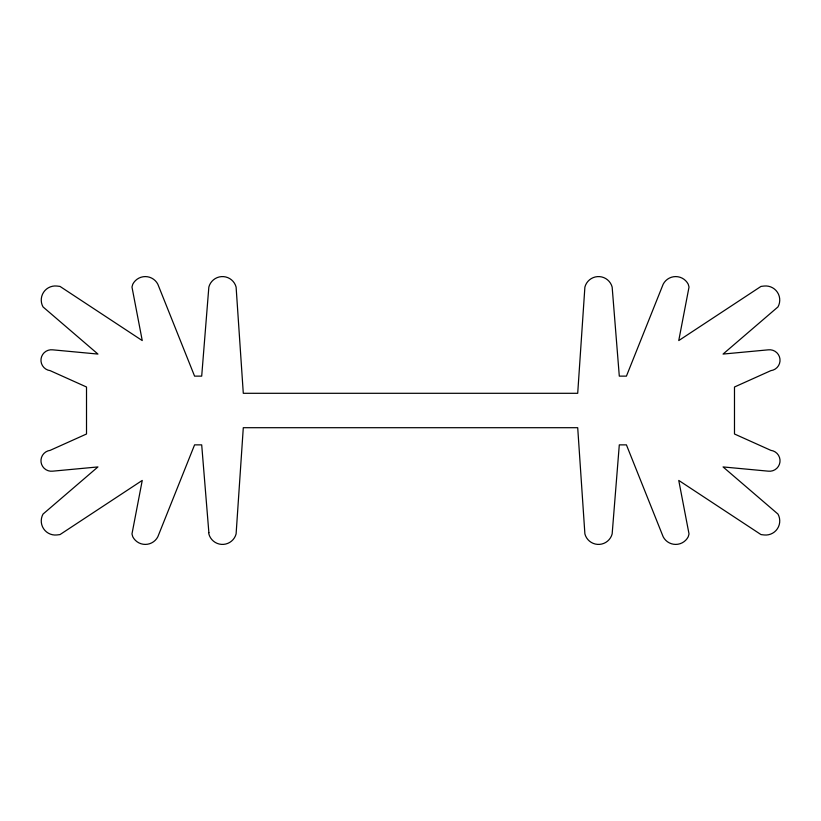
<?xml version="1.0" encoding="UTF-8"?>
<svg xmlns="http://www.w3.org/2000/svg" width="821" height="821" viewBox="0 0 821 821"><rect width="100%" height="100%" fill="white"/><g stroke="black" fill="none" stroke-linecap="round" stroke-linejoin="round"><path stroke-width="1.23" d="M208.873 532.655L208.842 533.917A14.101 14.101 0 0 0 236.109 533.917L243.293 427.7L577.707 427.7L584.891 533.917A14.101 14.101 0 0 0 612.158 533.917L619.301 444.869L626.423 444.869L663.173 536.79A14.101 14.101 0 0 0 688.224 536.79L689.024 533.958L678.751 480.418L760.995 534.584L764.146 534.964A14.101 14.101 0 0 0 777.969 514.079L723.065 466.933L768.22 471.162A10.488 10.488 0 0 0 779.95 462.1A10.488 10.488 0 0 0 770.878 450.36L734.487 434.001L734.487 386.999L770.878 370.64A10.488 10.488 0 0 0 779.95 358.9A10.488 10.488 0 0 0 768.22 349.838L723.065 354.067L777.969 306.921A14.101 14.101 0 0 0 764.146 286.036L760.995 286.416L678.751 340.582L689.024 287.042L688.224 284.21A14.101 14.101 0 0 0 663.173 284.21L626.423 376.131L619.301 376.131L612.158 287.083A14.101 14.101 0 0 0 584.891 287.083L577.707 393.3L243.293 393.3L236.109 287.083A14.101 14.101 0 0 0 208.842 287.083L201.699 376.131L194.577 376.131L157.827 284.21A14.101 14.101 0 0 0 132.776 284.21L131.976 287.042L142.249 340.582L60.005 286.416L56.854 286.036A14.101 14.101 0 0 0 43.031 306.921L97.935 354.067L52.78 349.838A10.488 10.488 0 0 0 41.05 358.9A10.488 10.488 0 0 0 50.122 370.64L86.513 386.999L86.513 434.001L50.122 450.36A10.488 10.488 0 0 0 41.05 462.1A10.488 10.488 0 0 0 52.78 471.162L97.935 466.933L43.031 514.079A14.101 14.101 0 0 0 56.854 534.964L60.005 534.584L142.249 480.418L131.976 533.958L132.776 536.79A14.101 14.101 0 0 0 157.827 536.79L194.577 444.869L201.699 444.869L208.873 532.655"/></g></svg>
